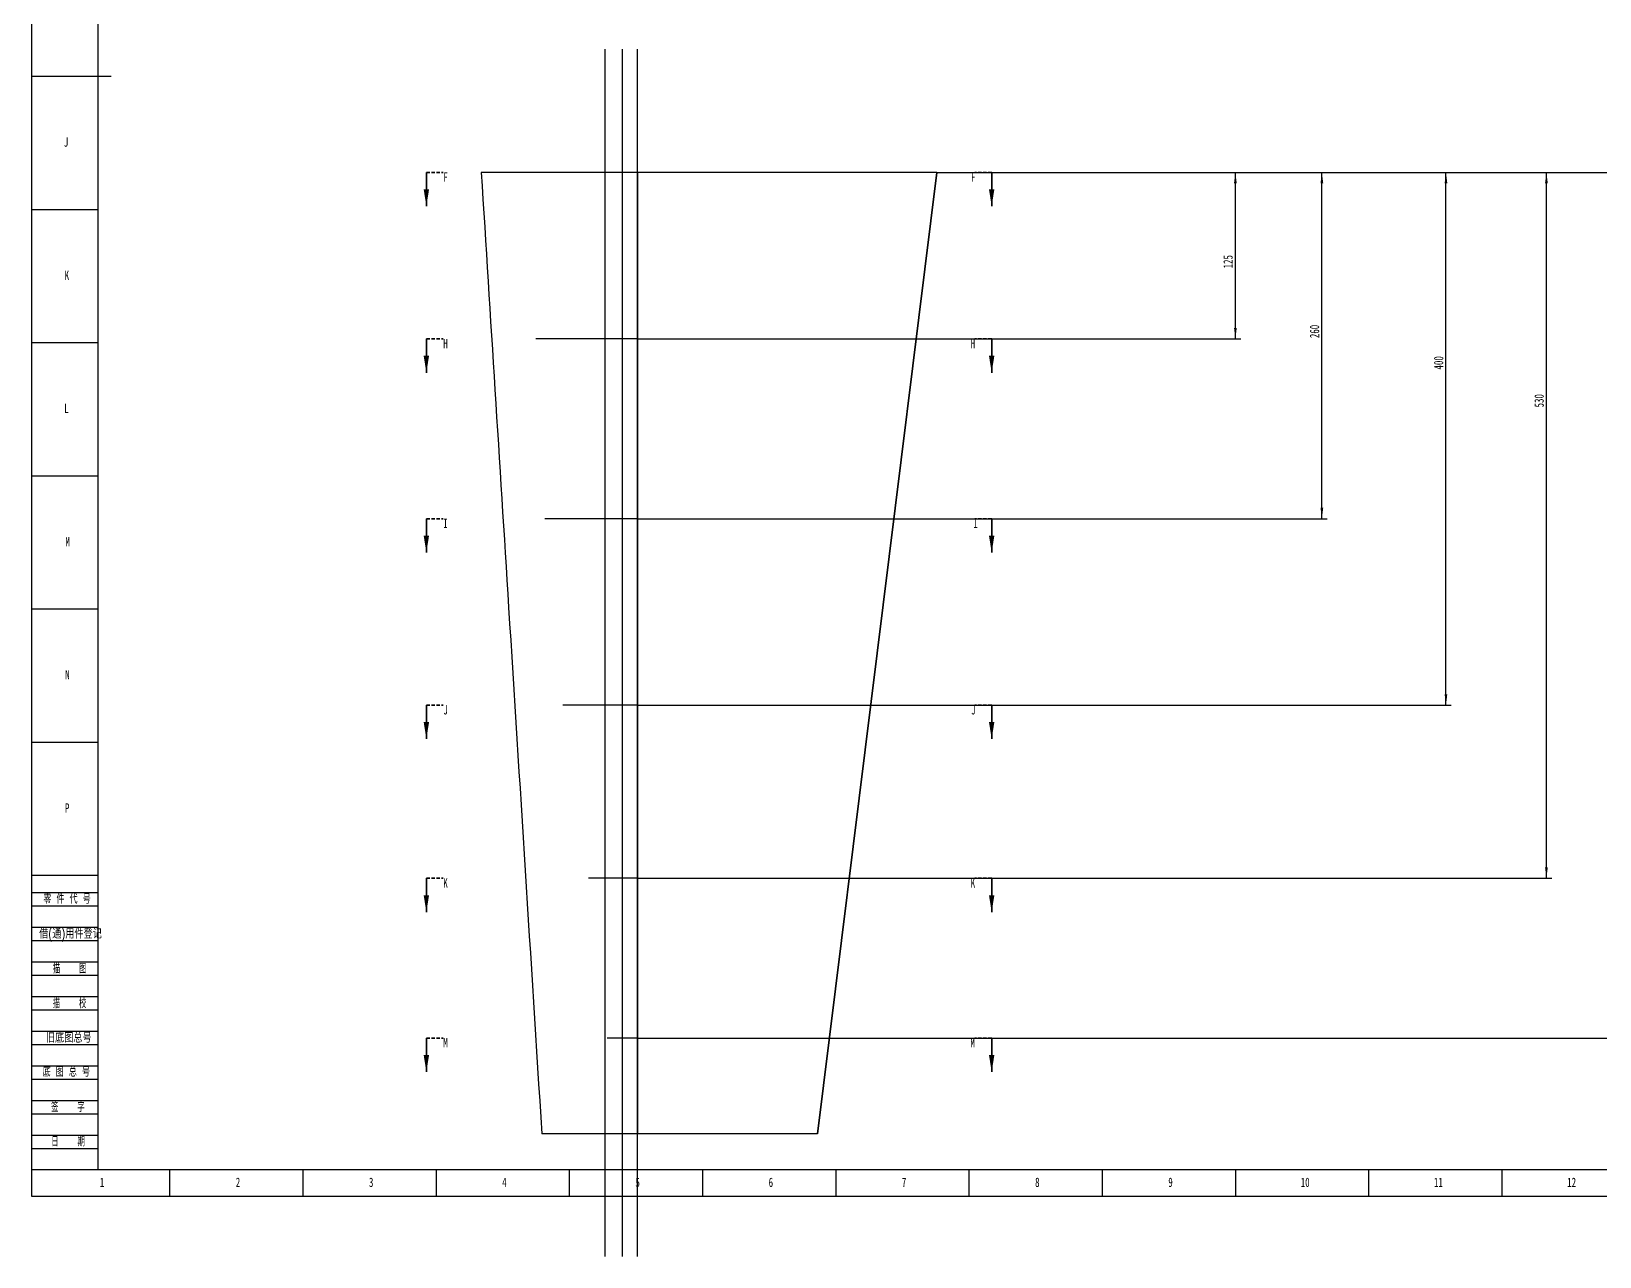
# Model space of a CAD drawing. Header units: millimetres. Extents: x 0 to 1189, y -23 to 841.
# Drawn here: x 0 to 589, y -23 to 437 of the extents above; entities that cross this region are included whole.
import ezdxf

# ---------------------------------------------------------------- set-up
doc = ezdxf.new("R2010")
doc.units = ezdxf.units.MM
doc.header["$PDSIZE"] = -1
doc.linetypes.add('HIDDEN', pattern=[1.905, 1.27, -0.635])
for name, color, linetype in [('10', 7, 'Continuous'), ('5', 7, 'Continuous'), ('9', 7, 'Continuous')]:
    doc.layers.add(name, color=color, linetype=linetype)
doc.styles.add('SLDTEXTSTYLE0', font='TXT', dxfattribs={"width": 0.7, "bigfont": 'bigfont'})
doc.styles.add('SLDTEXTSTYLE2', font='TXT', dxfattribs={"width": 0.614286, "bigfont": 'bigfont'})
doc.styles.add('SLDTEXTSTYLE4', font='TXT', dxfattribs={"width": 0.566667, "bigfont": 'bigfont'})
doc.styles.add('SLDTEXTSTYLE5', font='TXT', dxfattribs={"width": 0.7})
doc.dimstyles.new('SLDDIMSTYLE0', dxfattribs={"dimtxt": 3.5, "dimasz": 4.08, "dimexe": 0, "dimexo": 0.0625, "dimgap": 0.875, "dimtad": 2, "dimlfac": 2, "dimrnd": 1e-09, "dimzin": 12, "dimdsep": 46, "dimtxsty": 'SLDTEXTSTYLE5', "dimsah": 1, "dimcen": 0.09, "dimadec": 0, "dimazin": 3, "dimtfac": 1, "dimtofl": 0, "dimtmove": 0, "dimatfit": 3, "dimfxl": 0, "dimfrac": 2, "dimtolj": 1, "dimtzin": 12, "dimarcsym": 0})

# ---------------------------------------------------------------- blocks, each defined once
blk = doc.blocks.new('_D')
at = {"layer": '10'}
for p, q in [((339.83, 384.38), (453.89, 384.38)), ((451.89, 321.88), (451.89, 384.38)), ((227.43, 321.88), (453.89, 321.88))]:
    blk.add_line(p, q, dxfattribs=at)
for points in [[(451.89, 384.38), (451.38, 380.3), (452.4, 380.3)], [(451.89, 321.88), (452.4, 325.96), (451.38, 325.96)]]:
    blk.add_solid(points, dxfattribs=at)
at = {"layer": '10', "insert": (447.38, 348.34), "char_height": 3.5, "attachment_point": 1, "rotation": 90, "style": 'SLDTEXTSTYLE5'}
blk.add_mtext('125', dxfattribs=at)
blk = doc.blocks.new('_D_1')
at = {"layer": '10'}
for p, q in [((339.83, 384.38), (486.35, 384.38)), ((484.35, 254.38), (484.35, 384.38)), ((227.43, 254.38), (486.35, 254.38))]:
    blk.add_line(p, q, dxfattribs=at)
for points in [[(484.35, 384.38), (483.84, 380.3), (484.86, 380.3)], [(484.35, 254.38), (484.86, 258.46), (483.84, 258.46)]]:
    blk.add_solid(points, dxfattribs=at)
at = {"layer": '10', "insert": (479.84, 322.16), "char_height": 3.5, "attachment_point": 1, "rotation": 90, "style": 'SLDTEXTSTYLE5'}
blk.add_mtext('260', dxfattribs=at)
blk = doc.blocks.new('_D_2')
at = {"layer": '10'}
for p, q in [((339.83, 384.38), (532.93, 384.38)), ((530.93, 184.38), (530.93, 384.38)), ((227.43, 184.38), (532.93, 184.38))]:
    blk.add_line(p, q, dxfattribs=at)
for points in [[(530.93, 384.38), (530.42, 380.3), (531.43, 380.3)], [(530.93, 184.38), (531.43, 188.46), (530.42, 188.46)]]:
    blk.add_solid(points, dxfattribs=at)
at = {"layer": '10', "insert": (526.41, 310.38), "char_height": 3.5, "attachment_point": 1, "rotation": 90, "style": 'SLDTEXTSTYLE5'}
blk.add_mtext('400', dxfattribs=at)
blk = doc.blocks.new('_D_3')
at = {"layer": '10'}
for p, q in [((339.83, 384.38), (570.63, 384.38)), ((568.63, 119.38), (568.63, 384.38)), ((227.43, 119.38), (570.63, 119.38))]:
    blk.add_line(p, q, dxfattribs=at)
for points in [[(568.63, 384.38), (568.12, 380.3), (569.14, 380.3)], [(568.63, 119.38), (569.14, 123.46), (568.12, 123.46)]]:
    blk.add_solid(points, dxfattribs=at)
at = {"layer": '10', "insert": (564.12, 296.15), "char_height": 3.5, "attachment_point": 1, "rotation": 90, "style": 'SLDTEXTSTYLE5'}
blk.add_mtext('530', dxfattribs=at)
blk = doc.blocks.new('_D_4')
at = {"layer": '10'}
for p, q in [((339.83, 384.38), (600.14, 384.38)), ((598.14, 59.38), (598.14, 384.38)), ((227.43, 59.38), (600.14, 59.38))]:
    blk.add_line(p, q, dxfattribs=at)
for points in [[(598.14, 384.38), (597.63, 380.3), (598.65, 380.3)], [(598.14, 59.38), (598.65, 63.46), (597.63, 63.46)]]:
    blk.add_solid(points, dxfattribs=at)
at = {"layer": '10', "insert": (593.63, 313.51), "char_height": 3.5, "attachment_point": 1, "rotation": 90, "style": 'SLDTEXTSTYLE5'}
blk.add_mtext('650', dxfattribs=at)

msp = doc.modelspace()

# ---------------------------------------------------------------- linework, layer by layer
at = {"color": 7, "linetype": 'HIDDEN', "lineweight": 35}
for p, q in [((148.2504, 384.3789), (154.6004, 384.3789)), ((360.4203, 384.3789), (354.0703, 384.3789)), ((148.2504, 321.8789), (154.6004, 321.8789)), ((360.4203, 321.8789), (354.0703, 321.8789)), ((148.2504, 254.3789), (154.6004, 254.3789)), ((360.4203, 254.3789), (354.0703, 254.3789)), ((148.2504, 184.3789), (154.6004, 184.3789)), ((360.4203, 184.3789), (354.0703, 184.3789)), ((148.2504, 119.3789), (154.6004, 119.3789)), ((360.4203, 119.3789), (354.0703, 119.3789)), ((148.2504, 59.3789), (154.6004, 59.3789)), ((360.4203, 59.3789), (354.0703, 59.3789))]:
    msp.add_line(p, q, dxfattribs=at)
at = {"color": 7, "linetype": 'Continuous', "lineweight": 35}
for p, q in [((148.2504, 384.3789), (148.2504, 371.6789)), ((360.4203, 384.3789), (360.4203, 371.6789)), ((148.2504, 321.8789), (148.2504, 309.1789)), ((360.4203, 321.8789), (360.4203, 309.1789)), ((148.2504, 254.3789), (148.2504, 241.6789)), ((360.4203, 254.3789), (360.4203, 241.6789)), ((148.2504, 184.3789), (148.2504, 171.6789)), ((360.4203, 184.3789), (360.4203, 171.6789)), ((148.2504, 119.3789), (148.2504, 106.6789)), ((360.4203, 119.3789), (360.4203, 106.6789)), ((148.2504, 59.3789), (148.2504, 46.6789)), ((360.4203, 59.3789), (360.4203, 46.6789))]:
    msp.add_line(p, q, dxfattribs=at)
at = {"color": 7, "linetype": 'Continuous', "lineweight": 25}
for p, q in [((227.4316, 384.3789), (227.4316, 23.5131)), ((339.8282, 384.3789), (295.0365, 23.5131)), ((295.0385, 23.5131), (339.8282, 384.3789))]:
    msp.add_line(p, q, dxfattribs=at)
for points, knots in [([(168.8478, 384.3789), (172.2729, 329.9509), (179.8426, 209.6627), (187.4134, 89.3737), (191.5586, 23.5131)], [0, 0, 0, 0, 0.45248044, 1, 1, 1, 1]), ([(227.4316, 384.3789), (224.9848, 384.3789), (220.0914, 384.3789), (212.7727, 384.3789), (205.5038, 384.3789), (199.2004, 384.3789), (193.8538, 384.3789), (189.4428, 384.3789), (185.1114, 384.3789), (180.9029, 384.3789), (177.2813, 384.3789), (174.2157, 384.3789), (172.128, 384.3789), (170.5796, 384.3789), (169.6562, 384.3789), (169.1109, 384.3789), (168.8385, 384.3789), (168.8766, 384.3789), (168.8859, 384.3789)], [0, 0, 0, 0, 0.11442122, 0.22883363, 0.34324331, 0.45764904, 0.5295668, 0.60148237, 0.67339433, 0.74529581, 0.81719114, 0.86825889, 0.91931609, 0.94485473, 0.9703764, 0.98314089, 0.9958987, 1, 1, 1, 1]), ([(339.8282, 384.3789), (339.2602, 384.3789), (338.2688, 384.3789), (336.8649, 384.3789), (335.6187, 384.3789), (334.3759, 384.3789), (333.1298, 384.3789), (331.8815, 384.3789), (330.6314, 384.3789), (329.3808, 384.3789), (327.7127, 384.3789), (325.6303, 384.3789), (323.1344, 384.3789), (320.6405, 384.3789), (318.1488, 384.3789), (315.6574, 384.3789), (313.1659, 384.3789), (310.6779, 384.3789), (308.1934, 384.3789), (305.7109, 384.3789), (303.2247, 384.3789), (300.7334, 384.3789), (298.2342, 384.3789), (295.7262, 384.3789), (293.2257, 384.3789), (290.7325, 384.3789), (288.2472, 384.3789), (285.7525, 384.3789), (283.248, 384.3789), (280.7346, 384.3789), (278.2123, 384.3789), (275.6952, 384.3789), (273.1846, 384.3789), (270.6816, 384.3789), (268.1729, 384.3789), (265.6589, 384.3789), (263.1399, 384.3789), (260.6162, 384.3789), (258.0938, 384.3789), (255.5734, 384.3789), (253.0558, 384.3789), (250.5362, 384.3789), (248.0149, 384.3789), (245.4916, 384.3789), (242.9665, 384.3789), (240.4386, 384.3789), (237.909, 384.3789), (235.3781, 384.3789), (231.8855, 384.3789), (229.2374, 384.3789), (227.4316, 384.3789)], [0, 0, 0, 0, 0.01598777, 0.02760342, 0.03903768, 0.05046865, 0.06190106, 0.07333252, 0.08476444, 0.09619655, 0.10763556, 0.13049922, 0.1533554, 0.17620712, 0.19905446, 0.22190714, 0.24476251, 0.26762472, 0.29037137, 0.31311579, 0.33584914, 0.35858632, 0.38131738, 0.40405505, 0.42679851, 0.44905399, 0.47130481, 0.49355542, 0.5158042, 0.5380558, 0.56030563, 0.58256543, 0.60445808, 0.62634262, 0.64822472, 0.67010638, 0.69199188, 0.71388181, 0.73577561, 0.75753483, 0.77928785, 0.80103746, 0.82278231, 0.84452564, 0.86627906, 0.888033, 0.90982087, 0.93159916, 0.95337978, 1, 1, 1, 1]), ([(227.4316, 23.5131), (226.2243, 23.5131), (223.8094, 23.5131), (220.2056, 23.5131), (216.6149, 23.5131), (213.0486, 23.5131), (209.5367, 23.5131), (206.0875, 23.5131), (202.7192, 23.5131), (199.4438, 23.5131), (196.7929, 23.5131), (194.7236, 23.5131), (193.4541, 23.5131), (192.5061, 23.5131), (191.965, 23.5131), (191.6403, 23.5131), (191.5586, 23.5131), (191.5605, 23.5131), (191.5612, 23.5131)], [0, 0, 0, 0, 0.091282486, 0.18259349, 0.273903428, 0.365212498, 0.456520103, 0.546195849, 0.635865721, 0.725519744, 0.815152761, 0.866096159, 0.917029351, 0.942505538, 0.967951821, 0.980672922, 0.993355912, 1, 1, 1, 1]), ([(295.0365, 23.5131), (294.5666, 23.5131), (293.7888, 23.5131), (292.694, 23.5131), (291.7489, 23.5131), (290.7801, 23.5131), (289.7909, 23.5131), (288.7852, 23.5131), (287.7702, 23.5131), (286.7488, 23.5131), (285.7243, 23.5131), (284.6977, 23.5131), (283.6699, 23.5131), (282.6429, 23.5131), (281.6173, 23.5131), (280.5948, 23.5131), (279.5775, 23.5131), (278.5631, 23.5131), (277.5511, 23.5131), (276.5388, 23.5131), (275.5269, 23.5131), (274.5181, 23.5131), (273.514, 23.5131), (272.5164, 23.5131), (271.5243, 23.5131), (270.5373, 23.5131), (269.5558, 23.5131), (268.5787, 23.5131), (267.6037, 23.5131), (266.6318, 23.5131), (265.6594, 23.5131), (264.6872, 23.5131), (263.7142, 23.5131), (262.7398, 23.5131), (261.7637, 23.5131), (260.7857, 23.5131), (259.8062, 23.5131), (258.8246, 23.5131), (257.8415, 23.5131), (256.8556, 23.5131), (255.8679, 23.5131), (254.8768, 23.5131), (253.8826, 23.5131), (252.8849, 23.5131), (251.8848, 23.5131), (250.8814, 23.5131), (249.8745, 23.5131), (248.8638, 23.5131), (247.8502, 23.5131), (246.8342, 23.5131), (245.8165, 23.5131), (244.797, 23.5131), (243.7766, 23.5131), (242.7549, 23.5131), (241.733, 23.5131), (240.7105, 23.5131), (239.6877, 23.5131), (238.6649, 23.5131), (237.6417, 23.5131), (236.619, 23.5131), (235.5966, 23.5131), (234.5745, 23.5131), (233.5534, 23.5131), (232.5327, 23.5131), (231.5132, 23.5131), (230.4946, 23.5131), (229.1342, 23.5131), (228.1134, 23.5131), (227.4316, 23.5131)], [0, 0, 0, 0, 0.021868, 0.0360125, 0.05048213, 0.065293, 0.08039799, 0.09574546, 0.11124699, 0.12683327, 0.1424609, 0.15814952, 0.17384637, 0.18953605, 0.20522292, 0.22085551, 0.23640457, 0.25188422, 0.26734295, 0.28281152, 0.29828455, 0.31368419, 0.32898995, 0.34418677, 0.35923508, 0.37419973, 0.38905302, 0.40377845, 0.41842961, 0.43302954, 0.44754133, 0.46205173, 0.47652769, 0.49097063, 0.50540957, 0.51985196, 0.53426794, 0.5486778, 0.56309126, 0.57749632, 0.59191172, 0.6063353, 0.62078408, 0.63525871, 0.64975387, 0.66425006, 0.67878984, 0.69337435, 0.70797557, 0.72259726, 0.7372286, 0.75186897, 0.7665119, 0.78115732, 0.7958068, 0.81042998, 0.82506745, 0.83969859, 0.85430628, 0.86892686, 0.88352163, 0.89810069, 0.91269097, 0.92723223, 0.94178341, 0.95631768, 0.97082009, 1, 1, 1, 1])]:
    msp.add_open_spline(points, degree=3, knots=knots, dxfattribs=at)
at = {"color": 7, "linetype": 'Continuous', "lineweight": 35}
for points in [[(148.2504, 371.6789), (149.2664, 378.0289), (147.2344, 378.0289)], [(360.4203, 371.6789), (361.4363, 378.0289), (359.4043, 378.0289)], [(148.2504, 309.1789), (149.2664, 315.5289), (147.2344, 315.5289)], [(360.4203, 309.1789), (361.4363, 315.5289), (359.4043, 315.5289)], [(148.2504, 241.6789), (149.2664, 248.0289), (147.2344, 248.0289)], [(360.4203, 241.6789), (361.4363, 248.0289), (359.4043, 248.0289)], [(148.2504, 171.6789), (149.2664, 178.0289), (147.2344, 178.0289)], [(360.4203, 171.6789), (361.4363, 178.0289), (359.4043, 178.0289)], [(148.2504, 106.6789), (149.2664, 113.0289), (147.2344, 113.0289)], [(360.4203, 106.6789), (361.4363, 113.0289), (359.4043, 113.0289)], [(148.2504, 46.6789), (149.2664, 53.0289), (147.2344, 53.0289)], [(360.4203, 46.6789), (361.4363, 53.0289), (359.4043, 53.0289)]]:
    msp.add_solid(points, dxfattribs=at)
at = {"layer": '10'}
for p, q in [((215.2352, 430.6248), (215.2352, -22.6503)), ((221.7666, 430.6248), (221.7666, -22.6503)), ((227.4047, 430.6248), (227.4047, -22.6503)), ((227.4316, 321.8789), (189.3891, 321.8789)), ((227.4316, 254.3789), (192.7063, 254.3789)), ((227.4316, 184.3789), (199.4225, 184.3789)), ((227.4316, 119.3789), (209.0929, 119.3789)), ((227.4316, 59.3789), (216.1015, 59.3789))]:
    msp.add_line(p, q, dxfattribs=at)
for p in [(227.4316, 321.8789), (227.4316, 254.3789), (227.4316, 184.3789), (227.4316, 119.3789), (227.4316, 59.3789)]:
    msp.add_point(p, dxfattribs=at)
at = {"layer": '5', "color": 7}
for p, q in [((0, 841), (0, 0)), ((0, 114), (25, 114)), ((0, 109), (25, 109)), ((0, 101), (25, 101)), ((0, 96), (25, 96)), ((0, 88), (25, 88)), ((0, 83), (25, 83)), ((0, 75), (25, 75)), ((0, 70), (25, 70)), ((0, 62), (25, 62)), ((0, 57), (25, 57)), ((0, 49), (25, 49)), ((0, 44), (25, 44)), ((0, 36), (25, 36)), ((0, 31), (25, 31)), ((0, 23), (25, 23)), ((0, 18), (25, 18)), ((0, 0), (1189, 0))]:
    msp.add_line(p, q, dxfattribs=at)
at = {"layer": '5', "color": 7, "lineweight": 25}
for p, q in [((25, 831.0501), (25, 10)), ((0, 10), (1179, 10))]:
    msp.add_line(p, q, dxfattribs=at)
at = {"layer": '5', "lineweight": 25}
msp.add_line((0, 420.5), (30, 420.5), dxfattribs=at)
at = {"layer": '5'}
for p, q in [((0, 370.5), (25, 370.5)), ((0, 320.5), (25, 320.5)), ((0, 270.5), (25, 270.5)), ((0, 220.5), (25, 220.5)), ((0, 170.5), (25, 170.5)), ((0, 120.5), (25, 120.5)), ((52, 0), (52, 10)), ((102, 0), (102, 10)), ((152, 0), (152, 10)), ((202, 0), (202, 10)), ((252, 0), (252, 10)), ((302, 0), (302, 10)), ((352, 0), (352, 10)), ((402, 0), (402, 10)), ((452, 0), (452, 10)), ((502, 0), (502, 10)), ((552, 0), (552, 10))]:
    msp.add_line(p, q, dxfattribs=at)

# ---------------------------------------------------------------- texts
at = {"color": 7, "linetype": 'Continuous', "char_height": 3.5, "attachment_point": 1, "style": 'SLDTEXTSTYLE5'}
for s, insert in [('F', (154.6004, 384.3789)), ('F', (352.6796, 384.3789)), ('H', (154.6004, 321.8789)), ('H', (352.5453, 321.8789)), ('I', (154.6004, 254.3789)), ('I', (353.5812, 254.3789)), ('J', (154.6004, 184.3789)), ('J', (352.6988, 184.3789)), ('K', (154.6004, 119.3789)), ('K', (352.5453, 119.3789)), ('M', (154.6004, 59.3789)), ('M', (352.4398, 59.3789))]:
    msp.add_mtext(s, dxfattribs=dict(at, insert=insert))
at = {"layer": '10', "char_height": 3.5, "attachment_point": 2, "style": 'SLDTEXTSTYLE5'}
for s, insert in [('J', (13.0153, 397.5095)), ('K', (13.3203, 347.5095)), ('L', (13.1806, 297.5095)), ('M', (13.5974, 247.5095)), ('N', (13.5488, 197.5095)), ('P', (13.4443, 147.5095)), ('1', (26.5444, 7.0095)), ('2', (77.5444, 7.0095)), ('3', (127.5444, 7.0095)), ('4', (177.5444, 7.0095)), ('5', (227.5444, 7.0095)), ('6', (277.5469, 7.0095)), ('7', (327.5469, 7.0095)), ('8', (377.5469, 7.0095)), ('9', (427.5469, 7.0095)), ('10', (478.0889, 7.0095)), ('11', (528.0889, 7.0095)), ('12', (578.0889, 7.0095))]:
    msp.add_mtext(s, dxfattribs=dict(at, insert=insert))
at = {"layer": '9', "color": 7, "char_height": 3.5}
for s, insert, attachment_point, style in [('零 件 代 号', (4.4822, 113.3599), 1, 'SLDTEXTSTYLE2'), ('借(通)用件登记', (2.9328, 100.2756), 1, 'SLDTEXTSTYLE0'), ('描    图', (14.3518, 87.176), 2, 'SLDTEXTSTYLE4'), ('描    校', (14.3193, 74.1365), 2, 'SLDTEXTSTYLE4'), ('旧底图总号', (5.4591, 61.2006), 1, 'SLDTEXTSTYLE0'), ('底 图 总 号', (4.2122, 48.4331), 1, 'SLDTEXTSTYLE2'), ('签    字', (13.7057, 35.1926), 2, 'SLDTEXTSTYLE4'), ('日    期', (13.7828, 22.2333), 2, 'SLDTEXTSTYLE4')]:
    msp.add_mtext(s, dxfattribs=dict(at, insert=insert, attachment_point=attachment_point, style=style))

# ---------------------------------------------------------------- dimensions: what is measured, and where the dimension line sits
at = {"layer": '10'}
for base, p1, picture, middle in [((451.8877, 384.3789), (227.4316, 321.8789), '_D', (451.8877, 350.6468)), ((484.3525, 384.3789), (227.4316, 254.3789), '_D_1', (484.3525, 324.4653)), ((530.9252, 384.3789), (227.4316, 184.3789), '_D_2', (530.9252, 312.6876)), ((568.6273, 384.3789), (227.4316, 119.3789), '_D_3', (568.6273, 298.4492)), ((598.1392, 384.3789), (227.4316, 59.3789), '_D_4', (598.1392, 315.807))]:
    dim = msp.add_linear_dim(base=base, p1=p1, p2=(339.8282, 384.3789), angle=90, dimstyle='SLDDIMSTYLE0', dxfattribs=at)
    dim.commit()
    dim.dimension.update_dxf_attribs({"geometry": picture, "text_midpoint": middle, "dimtype": 160})

doc.saveas('drawing.dxf')
